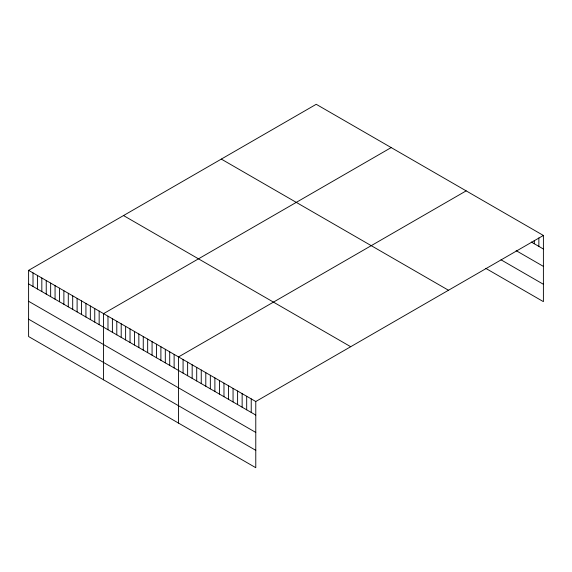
<?xml version="1.0" encoding="UTF-8"?>
<svg xmlns="http://www.w3.org/2000/svg" width="572" height="572" viewBox="0 0 572 572"><rect width="100%" height="100%" fill="white"/><g stroke="black" fill="none" stroke-linecap="round" stroke-linejoin="round"><path stroke-width="0.86" d="M543.4 235.457L255.777 401.515L255.777 467.703L28.6 336.543L28.6 270.356L316.223 104.297L543.4 235.457L543.4 301.644L485.85 268.418M391.191 147.576L103.568 313.635L103.568 379.829M466.159 190.862L178.535 356.921L178.535 423.108M531.281 242.02L543.4 249.013M516.137 250.643L543.4 266.38M500.993 259.795L543.4 284.277M221.307 159.095L448.484 290.254M123.516 215.558L350.693 346.711M28.6 270.356L255.777 401.515M28.6 283.912L255.777 415.072M28.6 301.28L255.777 432.439M28.6 319.176L255.777 450.336M538.86 237.916L538.86 246.389M534.312 240.376L534.312 243.765M251.23 398.891L251.23 412.448M246.689 396.267L246.689 409.824M242.142 393.643L242.142 407.207M237.602 391.019L237.602 404.583M233.054 388.395L233.054 401.959M228.514 385.771L228.514 399.335M223.974 383.154L223.974 396.711M219.426 380.53L219.426 394.087M214.886 377.906L214.886 391.462M210.339 375.282L210.339 388.838M205.798 372.658L205.798 386.222M201.251 370.034L201.251 383.597M196.711 367.41L196.711 380.973M192.163 364.786L192.163 378.349M187.623 362.169L187.623 375.725M183.076 359.545L183.076 373.101M174.124 354.375L174.124 367.932M169.712 351.83L169.712 365.386M165.308 349.285L165.308 362.841M160.896 346.732L160.896 360.296M156.485 344.187L156.485 357.75M152.073 341.641L152.073 355.205M147.669 339.096L147.669 352.659M143.257 336.55L143.257 350.114M138.846 334.005L138.846 347.569M134.434 331.46L134.434 345.016M130.03 328.914L130.03 342.471M125.618 326.369L125.618 339.925M121.207 323.823L121.207 337.38M116.795 321.278L116.795 334.834M112.391 318.733L112.391 332.289M107.979 316.18L107.979 329.744M99.156 311.089L99.156 324.653M94.745 308.544L94.745 322.107M90.34 305.999L90.34 319.562M85.929 303.453L85.929 317.017M81.517 300.908L81.517 314.464M77.106 298.362L77.106 311.919M72.701 295.817L72.701 309.373M68.29 293.272L68.29 306.828M63.878 290.726L63.878 304.283M59.467 288.181L59.467 301.737M55.062 285.628L55.062 299.192M50.651 283.083L50.651 296.646M46.239 280.537L46.239 294.101M41.828 277.992L41.828 291.556M37.423 275.447L37.423 289.01M33.012 272.901L33.012 286.458"/></g></svg>
